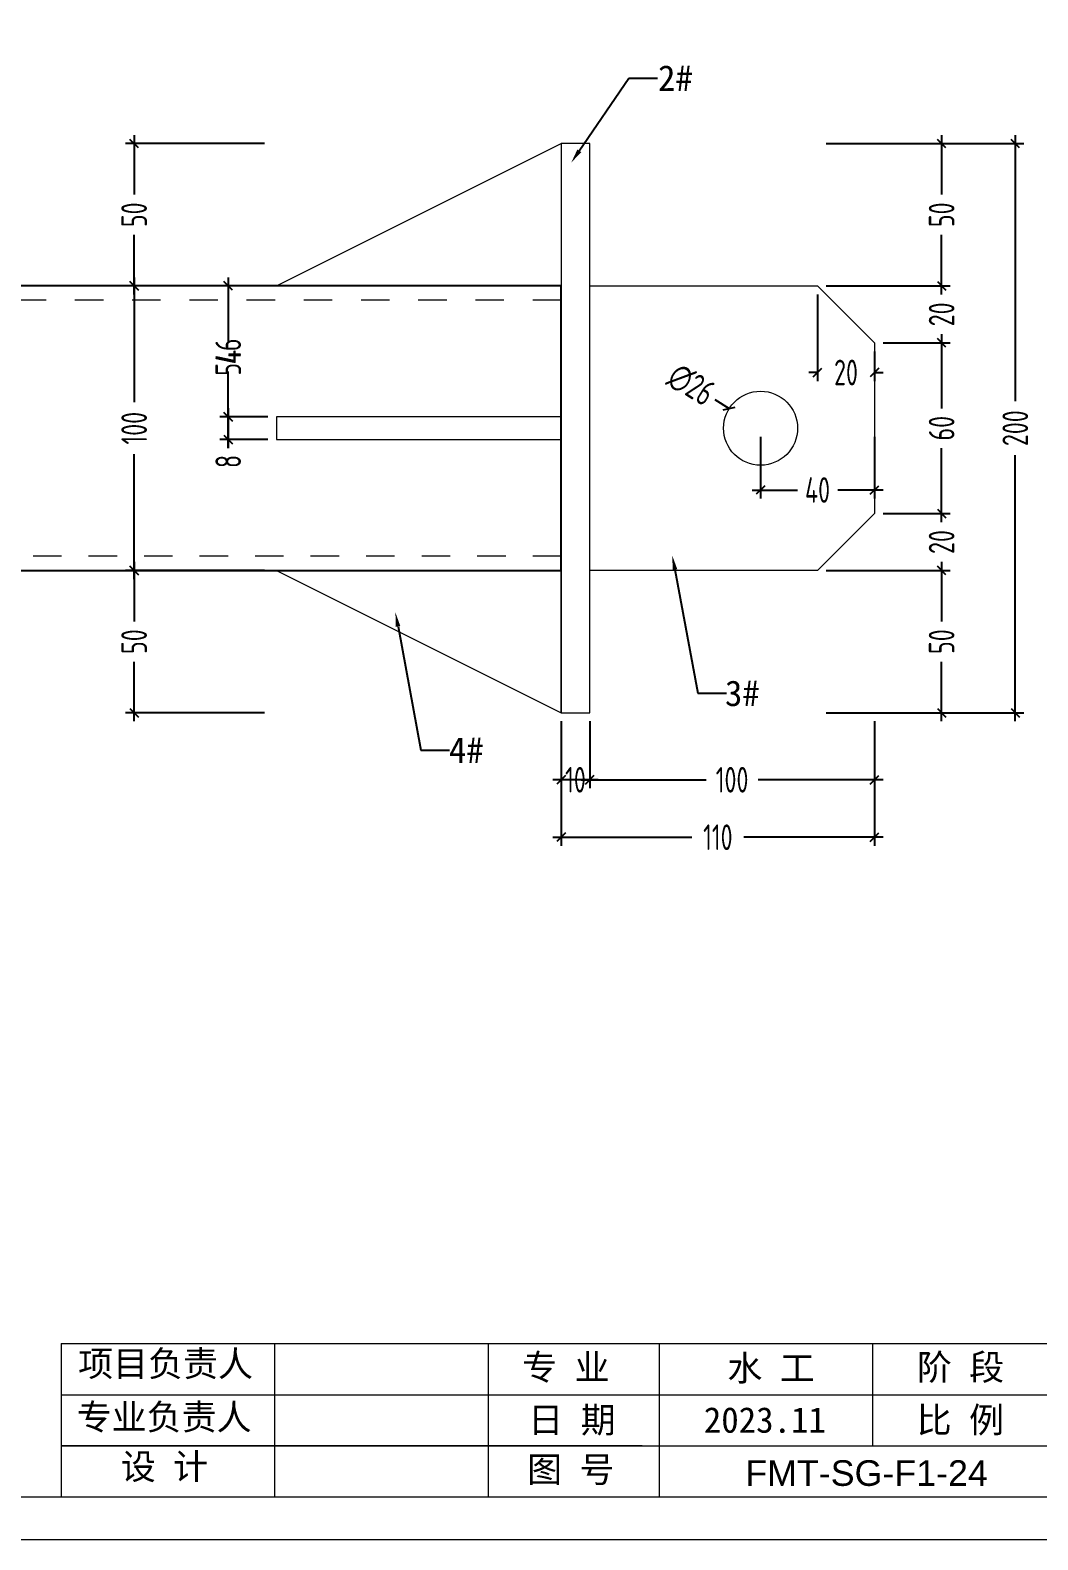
# Model space of a CAD drawing. Header units: millimetres. Extents: x 136606 to 1229059, y 82794 to 127566.
# Drawn here: x 958482 to 958836, y 126455 to 126985 of the extents above; entities that cross this region are included whole.
import ezdxf
from ezdxf import colors
from ezdxf.entities.mleader import LeaderData, LeaderLine
from ezdxf.math import Vec2, Vec3

# ---------------------------------------------------------------- set-up
doc = ezdxf.new("R2010")
doc.units = ezdxf.units.MM
doc.linetypes.add('CENTER2', pattern=[28.575, 19.05, -3.175, 3.175, -3.175])
for name, color, linetype, lineweight in [('加强板', 140, 'Continuous', 18), ('图框', 7, 'Continuous', 13), ('文本', 3, 'Continuous', 13), ('结构', 4, 'Continuous', 18), ('虚线', 1, 'CENTER2', 0)]:
    doc.layers.add(name, color=color, linetype=linetype, lineweight=lineweight)
doc.layers.add('标注', color=9, linetype='Continuous')
doc.layers.add('粗实线', color=7, linetype='Continuous')
doc.styles.add('Arial', font='arial.ttf')
doc.styles.add('hztxt', font='ros1.shx', dxfattribs={"width": 0.8, "bigfont": 'hztxt.shx'})
doc.styles.get("Standard").update_dxf_attribs({"font": 'arial.ttf'})
doc.dimstyles.new('DIM-3', dxfattribs={"dimscale": 3, "dimtxt": 3, "dimasz": 1, "dimexe": 1, "dimexo": 1, "dimgap": 1, "dimtad": 0, "dimdec": 1, "dimrnd": 0.0005, "dimzin": 9, "dimdsep": 46, "dimtxsty": 'hztxt', "dimblk": 'OBLIQUE', "dimcen": 0, "dimdle": 1, "dimclrd": 9, "dimclre": 9, "dimclrt": 2, "dimazin": 2, "dimtfac": 1, "dimtdec": 1, "dimtofl": 0, "dimtmove": 0, "dimatfit": 3, "dimfxl": 1, "dimarcsym": 2})

# ---------------------------------------------------------------- blocks, each defined once
blk = doc.blocks.new('GW-TK')
at = {"layer": '图框', "linetype": 'Continuous'}
for p, q in [((927383.55, 464441.02), (927383.55, 464423.01)), ((927408.55, 464441.02), (927408.55, 464423.01)), ((927433.55, 464441.02), (927433.55, 464423.01)), ((927453.55, 464441.02), (927453.55, 464423.01)), ((927478.55, 464441.02), (927478.55, 464429.01)), ((927383.55, 464435.01), (927523.55, 464435.01)), ((927451.56, 464429.01), (927383.55, 464429.01)), ((927383.55, 464429.01), (927598.55, 464429.01))]:
    blk.add_line(p, q, dxfattribs=at)
at = {"layer": '图框'}
for points in [[(927183.55, 464715.01), (927603.55, 464715.01), (927603.55, 464418.01), (927183.55, 464418.01)], [(927188.55, 464710.01), (927598.55, 464710.01), (927598.55, 464423.01), (927188.55, 464423.01)]]:
    blk.add_lwpolyline(points, close=True, dxfattribs=at)
at = {"layer": '图框', "linetype": 'Continuous'}
blk.add_lwpolyline([(927383.55, 464441.02), (927598.55, 464441.02)], dxfattribs=at)
at = {"layer": '图框', "linetype": 'Continuous', "char_height": 3, "attachment_point": 1}
for s, width, heights, insert in [('{\\fSimSun|b0|i0|c134|p2;项目负责人}', 26.0225, [0], (927385.56, 464440.15)), ('{\\fSimSun|b0|i0|c134|p2;专 业}', 12.8345, [0], (927437.53, 464439.73)), ('{\\fSimSun|b0|i0|c134|p2;阶 段}', 17.4775, [0], (927483.73, 464439.73)), ('{\\fSimSun|b0|i0|c134|p2;专业负责人}', 24.6361, [2.04], (927385.39, 464433.9)), ('{\\fSimSun|b0|i0|c134|p2;日 期}', 11.224, [0], (927438.25, 464433.55)), ('{\\fSimSun|b0|i0|c134|p2;比 例}', 10.9146, [0], (927483.71, 464433.55)), ('{\\fSimSun|b0|i0|c134|p2;设 计}', 16.2353, [0], (927390.55, 464428.09)), ('{\\fSimSun|b0|i0|c134|p2;图 号}', 23.6261, [0], (927438.11, 464427.75))]:
    blk.add_mtext_dynamic_manual_height_columns(s, width=width, gutter_width=17.5, heights=heights, dxfattribs=dict(at, insert=insert))
at = {"layer": '图框', "color": 3, "linetype": 'Continuous', "char_height": 3, "attachment_point": 1}
for s, insert in [('{\\fSimSun|b0|i0|c134|p2;水 工}', (927461.55, 464439.63)), ('{\\fSimSun|b0|i0|c134|p2;2023.11}', (927458.8, 464433.55))]:
    blk.add_mtext_dynamic_manual_height_columns(s, width=11.224, gutter_width=17.5, heights=[0], dxfattribs=dict(at, insert=insert))
blk = doc.blocks.new('_Oblique')
at = {"color": 0, "linetype": 'ByBlock', "lineweight": -2}
blk.add_line((-0.5, -0.5), (0.5, 0.5), dxfattribs=at)
blk = doc.blocks.new('*D416')
at = {"color": 9, "lineweight": -2, "transparency": 16777216}
for p, q in [((958801.82, 126895.27), (958801.82, 126898.27)), ((958761.24, 126895.27), (958804.82, 126895.27)), ((958781.24, 126875.27), (958804.82, 126875.27)), ((958801.82, 126875.27), (958801.82, 126872.27))]:
    blk.add_line(p, q, dxfattribs=at)
at = {"layer": 'Defpoints', "color": 0, "transparency": 16777216}
for p in [(958758.24, 126895.27), (958778.24, 126875.27), (958801.82, 126875.27)]:
    blk.add_point(p, dxfattribs=at)
at = {"color": 9, "lineweight": -2, "transparency": 16777216, "xscale": 3, "yscale": 3, "zscale": 3}
for p, rotation in [((958801.82, 126895.27), 270), ((958801.82, 126875.27), 90)]:
    blk.add_blockref('_Oblique', p, dxfattribs=dict(at, rotation=rotation))
at = {"color": 2, "transparency": 16777216, "insert": (958801.82, 126885.27), "char_height": 9, "attachment_point": 5, "rotation": 90, "style": 'hztxt'}
blk.add_mtext('20', dxfattribs=at)
blk = doc.blocks.new('*D417')
at = {"color": 9, "lineweight": -2, "transparency": 16777216}
for p, q in [((958801.82, 126878.27), (958801.82, 126852.23)), ((958781.24, 126875.27), (958804.82, 126875.27)), ((958801.82, 126812.27), (958801.82, 126838.31)), ((958781.24, 126815.27), (958804.82, 126815.27))]:
    blk.add_line(p, q, dxfattribs=at)
at = {"layer": 'Defpoints', "color": 0, "transparency": 16777216}
for p in [(958778.24, 126875.27), (958778.24, 126815.27), (958801.82, 126815.27)]:
    blk.add_point(p, dxfattribs=at)
at = {"color": 9, "lineweight": -2, "transparency": 16777216, "xscale": 3, "yscale": 3, "zscale": 3}
for p, rotation in [((958801.82, 126875.27), 90), ((958801.82, 126815.27), 270)]:
    blk.add_blockref('_Oblique', p, dxfattribs=dict(at, rotation=rotation))
at = {"color": 2, "transparency": 16777216, "insert": (958801.82, 126845.27), "char_height": 9, "attachment_point": 5, "rotation": 90, "style": 'hztxt'}
blk.add_mtext('60', dxfattribs=at)
blk = doc.blocks.new('*D418')
at = {"color": 9, "lineweight": -2, "transparency": 16777216}
for p, q in [((958801.82, 126815.27), (958801.82, 126818.27)), ((958781.24, 126815.27), (958804.82, 126815.27)), ((958761.24, 126795.27), (958804.82, 126795.27)), ((958801.82, 126795.27), (958801.82, 126792.27))]:
    blk.add_line(p, q, dxfattribs=at)
at = {"layer": 'Defpoints', "color": 0, "transparency": 16777216}
for p in [(958778.24, 126815.27), (958758.24, 126795.27), (958801.82, 126795.27)]:
    blk.add_point(p, dxfattribs=at)
at = {"color": 9, "lineweight": -2, "transparency": 16777216, "xscale": 3, "yscale": 3, "zscale": 3}
for p, rotation in [((958801.82, 126815.27), 270), ((958801.82, 126795.27), 90)]:
    blk.add_blockref('_Oblique', p, dxfattribs=dict(at, rotation=rotation))
at = {"color": 2, "transparency": 16777216, "insert": (958801.82, 126805.27), "char_height": 9, "attachment_point": 5, "rotation": 90, "style": 'hztxt'}
blk.add_mtext('20', dxfattribs=at)
blk = doc.blocks.new('*D202')
at = {"color": 9, "lineweight": -2, "transparency": 16777216}
for p, q in [((958758.24, 126892.27), (958758.24, 126861.84)), ((958778.24, 126872.27), (958778.24, 126861.84)), ((958758.24, 126864.84), (958755.24, 126864.84)), ((958778.24, 126864.84), (958781.24, 126864.84))]:
    blk.add_line(p, q, dxfattribs=at)
at = {"layer": 'Defpoints', "color": 0, "transparency": 16777216}
for p in [(958758.24, 126895.27), (958778.24, 126875.27), (958758.24, 126864.84)]:
    blk.add_point(p, dxfattribs=at)
at = {"color": 9, "lineweight": -2, "transparency": 16777216, "xscale": 3, "yscale": 3, "zscale": 3}
blk.add_blockref('_Oblique', (958758.24, 126864.84), dxfattribs=at)
at = {"color": 9, "lineweight": -2, "transparency": 16777216, "xscale": 3, "yscale": 3, "zscale": 3, "rotation": 180}
blk.add_blockref('_Oblique', (958778.24, 126864.84), dxfattribs=at)
at = {"color": 2, "transparency": 16777216, "insert": (958768.24, 126864.84), "char_height": 9, "attachment_point": 5, "style": 'hztxt'}
blk.add_mtext('20', dxfattribs=at)
blk = doc.blocks.new('*D419')
at = {"color": 9, "lineweight": -2, "transparency": 16777216}
for p, q in [((958738.24, 126842.27), (958738.24, 126820.55)), ((958778.24, 126842.27), (958778.24, 126820.55)), ((958735.24, 126823.55), (958751.16, 126823.55)), ((958781.24, 126823.55), (958765.32, 126823.55))]:
    blk.add_line(p, q, dxfattribs=at)
at = {"layer": 'Defpoints', "color": 0, "transparency": 16777216}
for p in [(958738.24, 126845.27), (958778.24, 126845.27), (958778.24, 126823.55)]:
    blk.add_point(p, dxfattribs=at)
at = {"color": 9, "lineweight": -2, "transparency": 16777216, "xscale": 3, "yscale": 3, "zscale": 3, "rotation": 180}
blk.add_blockref('_Oblique', (958738.24, 126823.55), dxfattribs=at)
at = {"color": 9, "lineweight": -2, "transparency": 16777216, "xscale": 3, "yscale": 3, "zscale": 3}
blk.add_blockref('_Oblique', (958778.24, 126823.55), dxfattribs=at)
at = {"color": 2, "transparency": 16777216, "insert": (958758.24, 126823.55), "char_height": 9, "attachment_point": 5, "style": 'hztxt'}
blk.add_mtext('40', dxfattribs=at)
blk = doc.blocks.new('*D203')
at = {"color": 9, "lineweight": -2, "transparency": 16777216}
for p, q in [((958761.24, 126945.27), (958804.82, 126945.27)), ((958801.82, 126948.27), (958801.82, 126927.35)), ((958801.82, 126892.27), (958801.82, 126913.19)), ((958761.24, 126895.27), (958804.82, 126895.27))]:
    blk.add_line(p, q, dxfattribs=at)
at = {"layer": 'Defpoints', "color": 0, "transparency": 16777216}
for p in [(958758.24, 126945.27), (958801.82, 126945.27), (958758.24, 126895.27)]:
    blk.add_point(p, dxfattribs=at)
at = {"color": 9, "lineweight": -2, "transparency": 16777216, "xscale": 3, "yscale": 3, "zscale": 3}
for p, rotation in [((958801.82, 126945.27), 90), ((958801.82, 126895.27), 270)]:
    blk.add_blockref('_Oblique', p, dxfattribs=dict(at, rotation=rotation))
at = {"color": 2, "transparency": 16777216, "insert": (958801.82, 126920.27), "char_height": 9, "attachment_point": 5, "rotation": 90, "style": 'hztxt'}
blk.add_mtext('50', dxfattribs=at)
blk = doc.blocks.new('*D204')
at = {"color": 9, "lineweight": -2, "transparency": 16777216}
for p, q in [((958801.82, 126798.27), (958801.82, 126777.35)), ((958761.24, 126795.27), (958804.82, 126795.27)), ((958801.82, 126742.27), (958801.82, 126763.19)), ((958761.24, 126745.27), (958804.82, 126745.27))]:
    blk.add_line(p, q, dxfattribs=at)
at = {"layer": 'Defpoints', "color": 0, "transparency": 16777216}
for p in [(958758.24, 126795.27), (958758.24, 126745.27), (958801.82, 126745.27)]:
    blk.add_point(p, dxfattribs=at)
at = {"color": 9, "lineweight": -2, "transparency": 16777216, "xscale": 3, "yscale": 3, "zscale": 3}
for p, rotation in [((958801.82, 126795.27), 90), ((958801.82, 126745.27), 270)]:
    blk.add_blockref('_Oblique', p, dxfattribs=dict(at, rotation=rotation))
at = {"color": 2, "transparency": 16777216, "insert": (958801.82, 126770.27), "char_height": 9, "attachment_point": 5, "rotation": 90, "style": 'hztxt'}
blk.add_mtext('50', dxfattribs=at)
blk = doc.blocks.new('*D420')
at = {"color": 9, "lineweight": -2, "transparency": 16777216}
blk.add_line((958722.14, 126855.36), (958727.22, 126852.17), dxfattribs=at)
at = {"layer": 'Defpoints', "color": 0, "transparency": 16777216}
for p in [(958727.22, 126852.17), (958749.25, 126838.36)]:
    blk.add_point(p, dxfattribs=at)
at = {"color": 9, "lineweight": -2, "transparency": 16777216, "xscale": 3, "yscale": 3, "zscale": 3, "rotation": 327.9095850348891}
blk.add_blockref('_Oblique', (958727.22, 126852.17), dxfattribs=at)
at = {"color": 2, "transparency": 16777216, "insert": (958713.9, 126860.53), "char_height": 9, "attachment_point": 5, "rotation": 327.9096, "style": 'hztxt'}
blk.add_mtext('∅26', dxfattribs=at)
blk = doc.blocks.new('*D205')
at = {"color": 9, "lineweight": -2, "transparency": 16777216}
for p, q in [((958761.24, 126945.27), (958830.69, 126945.27)), ((958827.69, 126948.27), (958827.69, 126854.75)), ((958827.69, 126742.27), (958827.69, 126835.79)), ((958761.24, 126745.27), (958830.69, 126745.27))]:
    blk.add_line(p, q, dxfattribs=at)
at = {"layer": 'Defpoints', "color": 0, "transparency": 16777216}
for p in [(958758.24, 126945.27), (958758.24, 126745.27), (958827.69, 126745.27)]:
    blk.add_point(p, dxfattribs=at)
at = {"color": 9, "lineweight": -2, "transparency": 16777216, "xscale": 3, "yscale": 3, "zscale": 3}
for p, rotation in [((958827.69, 126945.27), 90), ((958827.69, 126745.27), 270)]:
    blk.add_blockref('_Oblique', p, dxfattribs=dict(at, rotation=rotation))
at = {"color": 2, "transparency": 16777216, "insert": (958827.69, 126845.27), "char_height": 9, "attachment_point": 5, "rotation": 90, "style": 'hztxt'}
blk.add_mtext('200', dxfattribs=at)
blk = doc.blocks.new('*D206')
at = {"color": 9, "lineweight": -2, "transparency": 16777216}
for p, q in [((958564.09, 126945.27), (958515.25, 126945.27)), ((958518.25, 126948.27), (958518.25, 126927.35)), ((958518.25, 126892.27), (958518.25, 126913.19)), ((958564.09, 126895.27), (958515.25, 126895.27))]:
    blk.add_line(p, q, dxfattribs=at)
at = {"layer": 'Defpoints', "color": 0, "transparency": 16777216}
for p in [(958518.25, 126945.27), (958567.09, 126945.27), (958567.09, 126895.27)]:
    blk.add_point(p, dxfattribs=at)
at = {"color": 9, "lineweight": -2, "transparency": 16777216, "xscale": 3, "yscale": 3, "zscale": 3}
for p, rotation in [((958518.25, 126945.27), 90), ((958518.25, 126895.27), 270)]:
    blk.add_blockref('_Oblique', p, dxfattribs=dict(at, rotation=rotation))
at = {"color": 2, "transparency": 16777216, "insert": (958518.25, 126920.27), "char_height": 9, "attachment_point": 5, "rotation": 90, "style": 'hztxt'}
blk.add_mtext('50', dxfattribs=at)
blk = doc.blocks.new('*D207')
at = {"color": 9, "lineweight": -2, "transparency": 16777216}
for p, q in [((958518.25, 126898.27), (958518.25, 126854.39)), ((958564.09, 126895.27), (958515.25, 126895.27)), ((958518.25, 126792.27), (958518.25, 126836.15)), ((958564.09, 126795.27), (958515.25, 126795.27))]:
    blk.add_line(p, q, dxfattribs=at)
at = {"layer": 'Defpoints', "color": 0, "transparency": 16777216}
for p in [(958567.09, 126895.27), (958518.25, 126795.27), (958567.09, 126795.27)]:
    blk.add_point(p, dxfattribs=at)
at = {"color": 9, "lineweight": -2, "transparency": 16777216, "xscale": 3, "yscale": 3, "zscale": 3}
for p, rotation in [((958518.25, 126895.27), 90), ((958518.25, 126795.27), 270)]:
    blk.add_blockref('_Oblique', p, dxfattribs=dict(at, rotation=rotation))
at = {"color": 2, "transparency": 16777216, "insert": (958518.25, 126845.27), "char_height": 9, "attachment_point": 5, "rotation": 90, "style": 'hztxt'}
blk.add_mtext('100', dxfattribs=at)
blk = doc.blocks.new('*D208')
at = {"color": 9, "lineweight": -2, "transparency": 16777216}
for p, q in [((958518.25, 126798.27), (958518.25, 126777.35)), ((958564.09, 126795.27), (958515.25, 126795.27)), ((958518.25, 126742.27), (958518.25, 126763.19)), ((958564.09, 126745.27), (958515.25, 126745.27))]:
    blk.add_line(p, q, dxfattribs=at)
at = {"layer": 'Defpoints', "color": 0, "transparency": 16777216}
for p in [(958567.09, 126795.27), (958518.25, 126745.27), (958567.09, 126745.27)]:
    blk.add_point(p, dxfattribs=at)
at = {"color": 9, "lineweight": -2, "transparency": 16777216, "xscale": 3, "yscale": 3, "zscale": 3}
for p, rotation in [((958518.25, 126795.27), 90), ((958518.25, 126745.27), 270)]:
    blk.add_blockref('_Oblique', p, dxfattribs=dict(at, rotation=rotation))
at = {"color": 2, "transparency": 16777216, "insert": (958518.25, 126770.27), "char_height": 9, "attachment_point": 5, "rotation": 90, "style": 'hztxt'}
blk.add_mtext('50', dxfattribs=at)
blk = doc.blocks.new('*U133')
at = {"layer": '虚线', "color": 252}
blk.add_lwpolyline([(0, -5), (0, 5)], dxfattribs=at)
blk = doc.blocks.new('*U134')
at = {"color": 0, "linetype": 'ByBlock', "lineweight": -2, "transparency": 16777216}
for p in [(0, 241.2), (0, 221.1), (0, 201), (0, 180.9), (0, 160.8), (0, 140.7), (0, 120.6), (0, 100.5), (0, 80.4), (0, 60.3), (0, 40.2), (0, 20.1), (0, 0)]:
    blk.add_blockref('*U133', p, dxfattribs=at)
blk = doc.blocks.new('*U131')
at = {"layer": '虚线', "color": 252}
blk.add_lwpolyline([(0, -5), (0, 5)], dxfattribs=at)
blk = doc.blocks.new('*U132')
at = {"color": 0, "linetype": 'ByBlock', "lineweight": -2, "transparency": 16777216}
for p in [(0, 234), (0, 214.5), (0, 195), (0, 175.5), (0, 156), (0, 136.5), (0, 117), (0, 97.5), (0, 78), (0, 58.5), (0, 39), (0, 19.5), (0, 0)]:
    blk.add_blockref('*U131', p, dxfattribs=at)
blk = doc.blocks.new('*D421')
at = {"color": 9, "lineweight": -2, "transparency": 16777216}
for p, q in [((958551.29, 126898.27), (958551.29, 126879.35)), ((958565.24, 126895.27), (958548.29, 126895.27)), ((958551.29, 126846.27), (958551.29, 126865.19)), ((958565.24, 126849.27), (958548.29, 126849.27))]:
    blk.add_line(p, q, dxfattribs=at)
at = {"layer": 'Defpoints', "color": 0, "transparency": 16777216}
for p in [(958551.29, 126895.27), (958568.24, 126895.27), (958568.24, 126849.27)]:
    blk.add_point(p, dxfattribs=at)
at = {"color": 9, "lineweight": -2, "transparency": 16777216, "xscale": 3, "yscale": 3, "zscale": 3}
for p, rotation in [((958551.29, 126895.27), 90), ((958551.29, 126849.27), 270)]:
    blk.add_blockref('_Oblique', p, dxfattribs=dict(at, rotation=rotation))
at = {"color": 2, "transparency": 16777216, "insert": (958551.29, 126872.27), "char_height": 9, "attachment_point": 5, "rotation": 90, "style": 'hztxt'}
blk.add_mtext('46', dxfattribs=at)
blk = doc.blocks.new('*D422')
at = {"color": 9, "lineweight": -2, "transparency": 16777216}
for p, q in [((958565.24, 126849.27), (958548.29, 126849.27)), ((958551.29, 126852.27), (958551.29, 126841.27)), ((958565.24, 126841.27), (958548.29, 126841.27)), ((958551.29, 126841.27), (958551.29, 126838.27))]:
    blk.add_line(p, q, dxfattribs=at)
at = {"layer": 'Defpoints', "color": 0, "transparency": 16777216}
for p in [(958568.24, 126849.27), (958551.29, 126841.27), (958568.24, 126841.27)]:
    blk.add_point(p, dxfattribs=at)
at = {"color": 9, "lineweight": -2, "transparency": 16777216, "xscale": 3, "yscale": 3, "zscale": 3}
for p, rotation in [((958551.29, 126849.27), 90), ((958551.29, 126841.27), 270)]:
    blk.add_blockref('_Oblique', p, dxfattribs=dict(at, rotation=rotation))
at = {"color": 2, "transparency": 16777216, "insert": (958551.29, 126833.59), "char_height": 9, "attachment_point": 5, "rotation": 90, "style": 'hztxt'}
blk.add_mtext('8', dxfattribs=at)
blk = doc.blocks.new('*D423')
at = {"color": 9, "lineweight": -2, "transparency": 16777216}
for p, q in [((958551.29, 126898.27), (958551.29, 126875.47)), ((958665.24, 126895.27), (958548.29, 126895.27)), ((958551.29, 126838.27), (958551.29, 126861.07)), ((958565.24, 126841.27), (958548.29, 126841.27))]:
    blk.add_line(p, q, dxfattribs=at)
at = {"layer": 'Defpoints', "color": 0, "transparency": 16777216}
for p in [(958551.29, 126895.27), (958668.24, 126895.27), (958568.24, 126841.27)]:
    blk.add_point(p, dxfattribs=at)
at = {"color": 9, "lineweight": -2, "transparency": 16777216, "xscale": 3, "yscale": 3, "zscale": 3}
for p, rotation in [((958551.29, 126895.27), 90), ((958551.29, 126841.27), 270)]:
    blk.add_blockref('_Oblique', p, dxfattribs=dict(at, rotation=rotation))
at = {"color": 2, "transparency": 16777216, "insert": (958551.29, 126868.27), "char_height": 9, "attachment_point": 5, "rotation": 90, "style": 'hztxt'}
blk.add_mtext('54', dxfattribs=at)
blk = doc.blocks.new('*D190')
at = {"color": 9, "lineweight": -2, "transparency": 16777216}
for p, q in [((958678.24, 126742.27), (958678.24, 126718.73)), ((958778.24, 126742.27), (958778.24, 126718.73)), ((958675.24, 126721.73), (958719.12, 126721.73)), ((958781.24, 126721.73), (958737.36, 126721.73))]:
    blk.add_line(p, q, dxfattribs=at)
at = {"layer": 'Defpoints', "color": 0, "transparency": 16777216}
for p in [(958678.24, 126745.27), (958778.24, 126745.27), (958678.24, 126721.73)]:
    blk.add_point(p, dxfattribs=at)
at = {"color": 9, "lineweight": -2, "transparency": 16777216, "xscale": 3, "yscale": 3, "zscale": 3, "rotation": 180}
blk.add_blockref('_Oblique', (958678.24, 126721.73), dxfattribs=at)
at = {"color": 9, "lineweight": -2, "transparency": 16777216, "xscale": 3, "yscale": 3, "zscale": 3}
blk.add_blockref('_Oblique', (958778.24, 126721.73), dxfattribs=at)
at = {"color": 2, "transparency": 16777216, "insert": (958728.24, 126721.73), "char_height": 9, "attachment_point": 5, "style": 'hztxt'}
blk.add_mtext('100', dxfattribs=at)
blk = doc.blocks.new('*D191')
at = {"color": 9, "lineweight": -2, "transparency": 16777216}
for p, q in [((958668.24, 126742.27), (958668.24, 126718.73)), ((958678.24, 126742.27), (958678.24, 126718.73)), ((958681.24, 126721.73), (958665.24, 126721.73))]:
    blk.add_line(p, q, dxfattribs=at)
at = {"layer": 'Defpoints', "color": 0, "transparency": 16777216}
for p in [(958668.24, 126745.27), (958678.24, 126745.27), (958668.24, 126721.73)]:
    blk.add_point(p, dxfattribs=at)
at = {"color": 9, "lineweight": -2, "transparency": 16777216, "xscale": 3, "yscale": 3, "zscale": 3, "rotation": 180}
blk.add_blockref('_Oblique', (958668.24, 126721.73), dxfattribs=at)
at = {"color": 9, "lineweight": -2, "transparency": 16777216, "xscale": 3, "yscale": 3, "zscale": 3}
blk.add_blockref('_Oblique', (958678.24, 126721.73), dxfattribs=at)
at = {"color": 2, "transparency": 16777216, "insert": (958673.24, 126721.73), "char_height": 9, "attachment_point": 5, "style": 'hztxt'}
blk.add_mtext('10', dxfattribs=at)
blk = doc.blocks.new('*D192')
at = {"color": 9, "lineweight": -2, "transparency": 16777216}
for p, q in [((958668.24, 126742.27), (958668.24, 126698.54)), ((958778.24, 126742.27), (958778.24, 126698.54)), ((958665.24, 126701.54), (958714.12, 126701.54)), ((958781.24, 126701.54), (958732.36, 126701.54))]:
    blk.add_line(p, q, dxfattribs=at)
at = {"layer": 'Defpoints', "color": 0, "transparency": 16777216}
for p in [(958668.24, 126745.27), (958778.24, 126745.27), (958778.24, 126701.54)]:
    blk.add_point(p, dxfattribs=at)
at = {"color": 9, "lineweight": -2, "transparency": 16777216, "xscale": 3, "yscale": 3, "zscale": 3, "rotation": 180}
blk.add_blockref('_Oblique', (958668.24, 126701.54), dxfattribs=at)
at = {"color": 9, "lineweight": -2, "transparency": 16777216, "xscale": 3, "yscale": 3, "zscale": 3}
blk.add_blockref('_Oblique', (958778.24, 126701.54), dxfattribs=at)
at = {"color": 2, "transparency": 16777216, "insert": (958723.24, 126701.54), "char_height": 9, "attachment_point": 5, "style": 'hztxt'}
blk.add_mtext('110', dxfattribs=at)

msp = doc.modelspace()

# ---------------------------------------------------------------- linework, layer by layer
at = {"layer": '加强板', "color": 3}
for points in [[(958668.2359, 126945.268), (958668.2359, 126895.268), (958568.2359, 126895.268), (958668.2359, 126945.268)], [(958668.2359, 126849.268), (958568.2359, 126849.268), (958568.2359, 126841.268), (958668.2359, 126841.268)], [(958668.2359, 126745.268), (958668.2359, 126795.268), (958568.2359, 126795.268), (958668.2359, 126745.268)]]:
    msp.add_lwpolyline(points, dxfattribs=at)
msp.add_lwpolyline([(958758.2359, 126895.268), (958778.2359, 126875.268), (958778.2359, 126815.268), (958758.2359, 126795.268), (958678.2359, 126795.268), (958678.2359, 126895.268)], close=True, dxfattribs=at)
msp.add_circle((958738.2359, 126845.268), 13, dxfattribs=at)
at = {"layer": '粗实线', "color": 4}
msp.add_lwpolyline([(958418.4978, 126795.268), (958668.2359, 126795.268), (958668.2359, 126895.268), (958422.9568, 126895.268)], dxfattribs=at)
at = {"layer": '结构', "color": 6}
msp.add_lwpolyline([(958678.2359, 126745.268), (958678.2359, 126945.268), (958668.2359, 126945.268), (958668.2359, 126745.268), (958678.2359, 126745.268)], dxfattribs=at)

# ---------------------------------------------------------------- block references
at = {"color": 252, "rotation": 90.00000000000001}
msp.add_blockref('*U134', (958663.2359, 126890.268), dxfattribs=at)
at = {"color": 252, "xscale": -1, "rotation": 90}
msp.add_blockref('*U132', (958663.2359, 126800.268), dxfattribs=at)
at = {"layer": '文本', "xscale": 3, "yscale": 3, "zscale": 3}
msp.add_blockref('GW-TK', (-1823658.0766, -1266799.3827), dxfattribs=at)

# ---------------------------------------------------------------- texts
at = {"layer": '文本', "color": 6, "insert": (958732.8533, 126482.6042), "char_height": 9, "attachment_point": 1, "style": 'Arial'}
msp.add_mtext_dynamic_manual_height_columns('{\\C256;FMT-SG-F1-24}', width=69.470087, gutter_width=0, heights=[9.4744], dxfattribs=at)

# ---------------------------------------------------------------- dimensions: what is measured, and where the dimension line sits
for base, p1, p2, angle, picture, middle in [((958518.2481, 126945.268), (958567.0941, 126895.268), (958567.0941, 126945.268), 90, '*D206', (958518.2481, 126920.268)), ((958801.8182, 126945.268), (958758.2359, 126895.268), (958758.2359, 126945.268), 90, '*D203', (958801.8182, 126920.268)), ((958827.6927, 126745.268), (958758.2359, 126945.268), (958758.2359, 126745.268), 90, '*D205', (958827.6927, 126845.268)), ((958518.2481, 126795.268), (958567.0941, 126895.268), (958567.0941, 126795.268), 90, '*D207', (958518.2481, 126845.268)), ((958551.2883, 126895.268), (958568.2359, 126849.268), (958568.2359, 126895.268), 90, '*D421', (958551.2883, 126872.268)), ((958551.2883, 126895.268), (958568.2359, 126841.268), (958668.2359, 126895.268), 90, '*D423', (958551.2883, 126868.268)), ((958801.8182, 126875.268), (958758.2359, 126895.268), (958778.2359, 126875.268), 90, '*D416', (958801.8182, 126885.268)), ((958801.8182, 126815.268), (958778.2359, 126875.268), (958778.2359, 126815.268), 90, '*D417', (958801.8182, 126845.268)), ((958551.2883, 126841.268), (958568.2359, 126849.268), (958568.2359, 126841.268), 90, '*D422', (958551.2883, 126833.588)), ((958801.8182, 126795.268), (958778.2359, 126815.268), (958758.2359, 126795.268), 90, '*D418', (958801.8182, 126805.268)), ((958518.2481, 126745.268), (958567.0941, 126795.268), (958567.0941, 126745.268), 90, '*D208', (958518.2481, 126770.268)), ((958801.8182, 126745.268), (958758.2359, 126795.268), (958758.2359, 126745.268), 90, '*D204', (958801.8182, 126770.268)), ((958778.2359, 126701.5357), (958668.2359, 126745.268), (958778.2359, 126745.268), 180, '*D192', (958723.2359, 126701.5357)), ((958678.2359, 126721.7294), (958778.2359, 126745.268), (958678.2359, 126745.268), 180, '*D190', (958728.2359, 126721.7294))]:
    dim = msp.add_linear_dim(base=base, p1=p1, p2=p2, angle=angle, dimstyle='DIM-3')
    dim.commit()
    dim.dimension.update_dxf_attribs({"geometry": picture, "text_midpoint": middle})
for base, p1, p2, picture, middle in [((958758.2359, 126864.8374), (958778.2359, 126875.268), (958758.2359, 126895.268), '*D202', (958768.2359, 126864.8374)), ((958778.2359, 126823.5534), (958738.2359, 126845.268), (958778.2359, 126845.268), '*D419', (958758.2359, 126823.5534))]:
    dim = msp.add_linear_dim(base=base, p1=p1, p2=p2, dimstyle='DIM-3')
    dim.commit()
    dim.dimension.update_dxf_attribs({"geometry": picture, "text_midpoint": middle})
dim = msp.add_diameter_dim_2p(p1=(958749.2496, 126838.3617), p2=(958727.2221, 126852.1743), dimstyle='DIM-3')
dim.commit()
dim.dimension.update_dxf_attribs({"geometry": '*D420', "text_midpoint": (958713.904, 126860.5257)})
dim = msp.add_linear_dim(base=(958668.2359, 126721.7294), p1=(958678.2359, 126745.268), p2=(958668.2359, 126745.268), angle=180, dimstyle='DIM-3')
dim.commit()
dim.dimension.update_dxf_attribs({"geometry": '*D191', "text_midpoint": (958673.2359, 126721.7294), "dimtype": 160})

# ---------------------------------------------------------------- leaders
at = {"layer": '标注', "color": 6}
ml = msp.add_multileader_mtext('Standard', dxfattribs=at)
ml.set_content('{\\fSimSun|b0|i0|c134|p2;2#}', color=6, style='Arial')
ml.set_leader_properties(color=9)
ml.build(insert=Vec2(0, 0))
ml.multileader.update_dxf_attribs({"dogleg_length": 100, "arrow_head_size": 5})
ctx = ml.context
ctx.base_point, ctx.char_height, ctx.arrow_head_size, ctx.landing_gap_size, ctx.plane_origin = Vec3(958702.0287, 126968.3174), 9, 5, 0.2, Vec3(958629.3421, 258025.6421)
notes = []
notes.append((ctx, [(0, (1, 1, 0), (958692.0287, 126968.3174), (1, 0), 10, [(0, [(958671.7627, 126938.6094)], 0, [])])]))
ctx.mtext.insert, ctx.mtext.width, ctx.mtext.defined_height, ctx.mtext.flow_direction = Vec3(958702.2287, 126972.8174), 15.358341, 12.6472, 5
ml = msp.add_multileader_mtext('Standard', dxfattribs=at)
ml.set_content('{\\fSimSun|b0|i0|c134|p2;3#}', color=6, style='Arial')
ml.set_leader_properties(color=9)
ml.build(insert=Vec2(0, 0))
ml.multileader.update_dxf_attribs({"dogleg_length": 100, "arrow_head_size": 5})
ctx = ml.context
ctx.base_point, ctx.char_height, ctx.arrow_head_size, ctx.landing_gap_size, ctx.plane_origin = Vec3(958726.2233, 126752.1295), 9, 5, 0.2, Vec3(958797.3344, 257773.3001)
ctx.text_align_type = 2
notes.append((ctx, [(1, (1, 1, 0), (958716.2233, 126752.1295), (1, 0), 10, [(0, [(958707.2588, 126800.4848)], 0, [])])]))
ctx.mtext.insert, ctx.mtext.width, ctx.mtext.defined_height, ctx.mtext.alignment, ctx.mtext.flow_direction = Vec3(958737.9733, 126756.6295), 100, 36.9267, 3, 5
ml = msp.add_multileader_mtext('Standard', dxfattribs=at)
ml.set_content('{\\fSimSun|b0|i0|c134|p2;4#}', color=6, style='Arial')
ml.set_leader_properties(color=9)
ml.build(insert=Vec2(0, 0))
ml.multileader.update_dxf_attribs({"dogleg_length": 100, "arrow_head_size": 5})
ctx = ml.context
ctx.base_point, ctx.char_height, ctx.arrow_head_size, ctx.landing_gap_size, ctx.plane_origin = Vec3(958628.9755, 126732.156), 9, 5, 0.2, Vec3(958700.0866, 257753.3266)
ctx.text_align_type = 2
notes.append((ctx, [(1, (1, 1, 0), (958618.9755, 126732.156), (1, 0), 10, [(0, [(958610.011, 126780.5112)], 0, [])])]))
ctx.mtext.insert, ctx.mtext.width, ctx.mtext.defined_height, ctx.mtext.alignment, ctx.mtext.flow_direction = Vec3(958641.0255, 126736.656), 100, 36.9267, 3, 5
for ctx, leaders in notes:
    for number, flags, end, landing, length, lines in leaders:
        leader = LeaderData()
        leader.index, (leader.has_last_leader_line, leader.has_dogleg_vector, leader.attachment_direction) = number, flags
        leader.last_leader_point, leader.dogleg_vector, leader.dogleg_length = Vec3(end), Vec3(landing), length
        for number, points, colour, breaks in lines:
            line = LeaderLine()
            line.index, line.vertices, line.color, line.breaks = number, Vec3.list(points), colors.encode_raw_color(colour), breaks
            leader.lines.append(line)
        ctx.leaders.append(leader)

doc.saveas('drawing.dxf')
